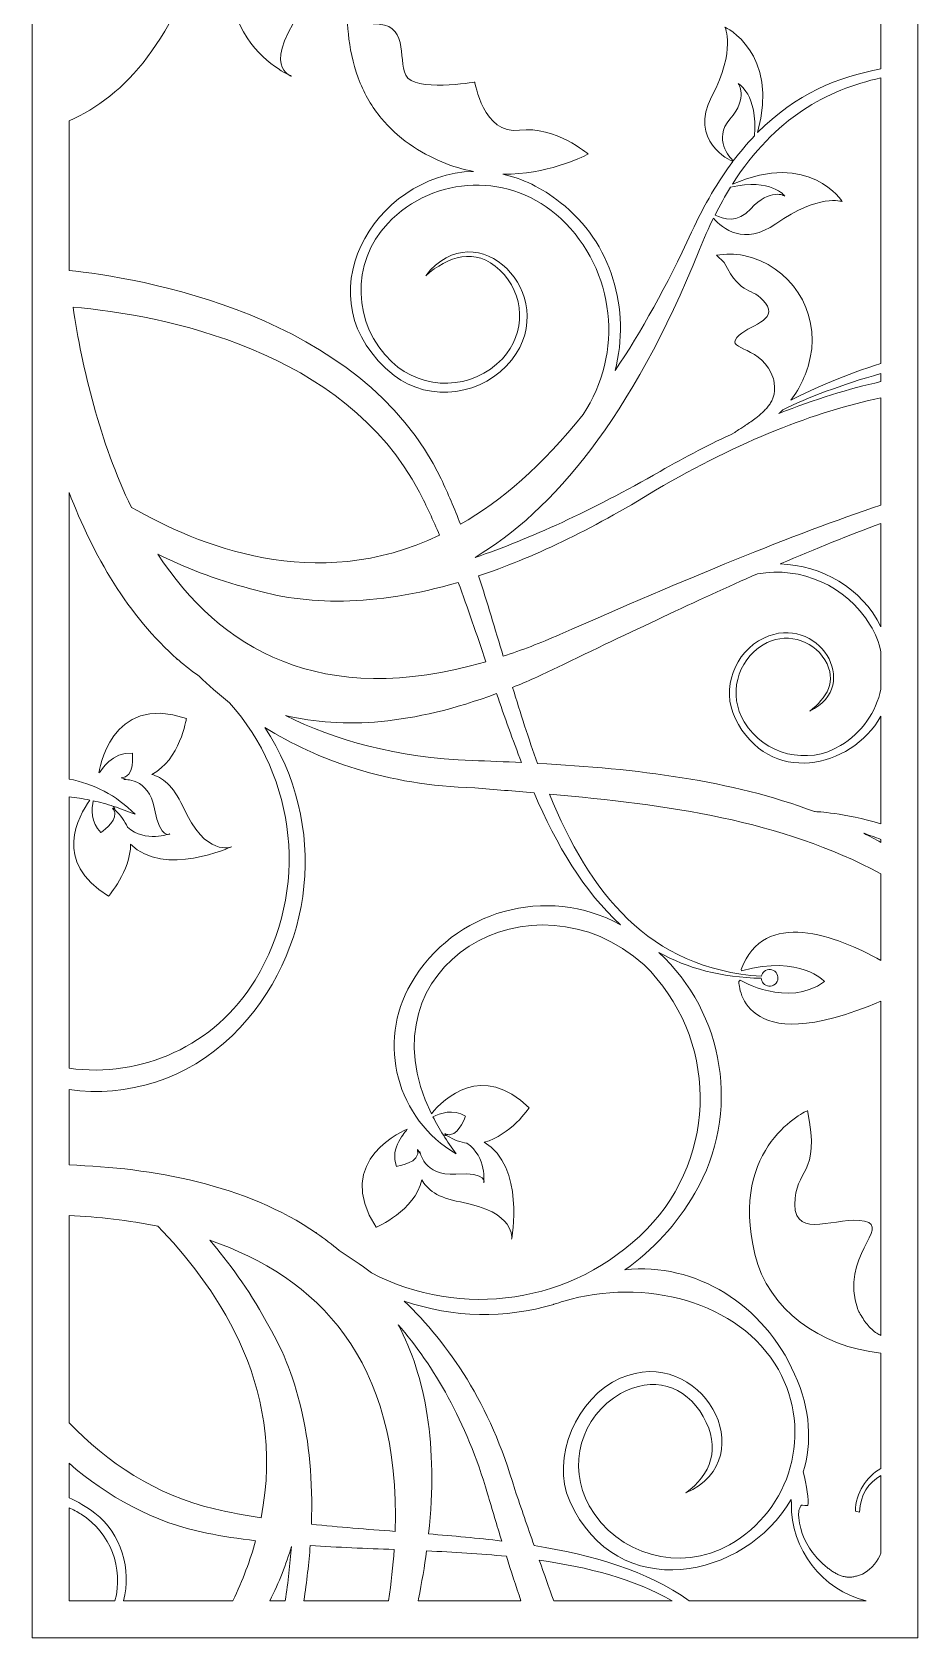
# Model space of a CAD drawing. Header units: centimetres. Extents: x -8.7 to 8.8, y -13.6 to 15.
# Drawn here: x -8.67 to -1.3, y -13.6 to -0.22 of the extents above; entities that cross this region are included whole.
import ezdxf

# ---------------------------------------------------------------- set-up
doc = ezdxf.new("R2010")
doc.units = ezdxf.units.CM
doc.header["$MEASUREMENT"] = 0
doc.layers.add('layer 1', color=7, linetype='Continuous')

msp = doc.modelspace()

# ---------------------------------------------------------------- linework, layer by layer
at = {"layer": 'layer 1', "color": 177, "lineweight": 9}
for points, knots in [([(-1.29834, 10.73058), (-1.29834, 10.73058), (-1.29834, -13.59706), (-1.29834, -13.59706), (-1.29834, -13.59706), (-1.29834, -13.59706), (-8.67353, -13.59706), (-8.67353, -13.59706), (-8.67353, -13.59706), (-8.67353, -13.59706), (-8.67353, 10.69362), (-8.67353, 10.69362), (-8.67353, 10.69362), (-7.80506, 14.40177), (-2.49989, 15.02591), (-1.29834, 10.73058)], [0, 0, 0, 0, 0.2, 0.2, 0.2, 0.2, 0.4, 0.4, 0.4, 0.4, 0.6, 0.6, 0.6, 0.6, 1, 1, 1, 1]), ([(-8.36623, -2.20714), (-8.36623, -2.20714), (-8.36623, -0.96024), (-8.36623, -0.96024), (-8.36623, -0.96024), (-7.89993, -0.75605), (-7.47307, -0.28407), (-7.21485, 0.65574), (-7.21485, 0.65574), (-7.21485, 0.65574), (-7.21677, 0.6622), (-7.21677, 0.6622), (-7.21677, 0.6622), (-7.52726, 0.32303), (-7.73608, 0.67549), (-7.73608, 0.67549), (-7.73608, 0.67549), (-7.64004, 0.7044), (-7.59981, 0.80308), (-7.583, 0.88387), (-7.583, 0.88387), (-7.26515, 0.96269), (-6.98643, 1.06663), (-6.74064, 1.19161), (-6.74064, 1.19161), (-7.50516, -0.19661), (-6.51253, -0.58835), (-6.51253, -0.58835), (-6.51253, -0.58835), (-6.51253, -0.58835), (-6.79218, -0.52211), (-6.37554, 0.03983), (-6.37554, 0.03983), (-6.02697, 0.50997), (-6.47185, 1.07912), (-6.62638, 1.25243), (-6.62638, 1.25243), (-6.24726, 1.46401), (-5.95008, 1.72798), (-5.70738, 2.02646), (-5.70738, 2.02646), (-5.67151, 1.93307), (-5.63434, 1.84321), (-5.59594, 1.75681), (-5.59594, 1.75681), (-5.83906, 1.15627), (-6.02026, 0.56634), (-6.04334, 0.05916), (-6.04334, 0.05916), (-6.05529, -0.10082), (-6.05147, -0.35158), (-5.95763, -0.60298), (-5.95763, -0.60298), (-5.91501, -0.72001), (-5.85577, -0.82749), (-5.77794, -0.9239), (-5.77794, -0.9239), (-5.7765, -0.92572), (-5.77512, -0.92757), (-5.77365, -0.92938), (-5.77365, -0.92938), (-5.77053, -0.93327), (-5.76731, -0.9371), (-5.76409, -0.94092), (-5.76409, -0.94092), (-5.70126, -1.01706), (-5.62525, -1.08886), (-5.53323, -1.15312), (-5.53323, -1.15312), (-5.35166, -1.27989), (-5.16977, -1.34918), (-4.99839, -1.3816), (-4.99839, -1.3816), (-5.82601, -1.40369), (-6.45091, -2.45054), (-5.66017, -3.0811), (-5.66017, -3.0811), (-5.36254, -3.31155), (-4.91057, -3.24908), (-4.68024, -2.95139), (-4.68024, -2.95139), (-4.25707, -2.40438), (-4.97441, -1.70499), (-5.39637, -2.25035), (-5.39637, -2.25035), (-5.20937, -2.09135), (-4.98742, -2.00659), (-4.77831, -2.20413), (-4.77831, -2.20413), (-4.56887, -2.40205), (-4.55953, -2.73243), (-4.75747, -2.94177), (-4.75747, -2.94177), (-5.00495, -3.2037), (-5.41778, -3.21551), (-5.67975, -2.96808), (-5.67975, -2.96808), (-6.00704, -2.65865), (-6.02166, -2.14257), (-5.71231, -1.81513), (-5.71231, -1.81513), (-5.32558, -1.4059), (-4.68054, -1.38781), (-4.27139, -1.77447), (-4.27139, -1.77447), (-3.81344, -2.20712), (-3.74727, -2.8989), (-4.08522, -3.40599), (-4.08522, -3.40599), (-4.42473, -3.83382), (-4.76901, -4.12729), (-5.10715, -4.3208), (-5.10715, -4.3208), (-5.15738, -4.18991), (-5.21079, -4.06327), (-5.2686, -3.94256), (-5.2686, -3.94256), (-5.93094, -2.55944), (-7.81211, -2.26469), (-8.36623, -2.20714)], [0, 0, 0, 0, 0.03225806, 0.03225806, 0.03225806, 0.03225806, 0.06451613, 0.06451613, 0.06451613, 0.06451613, 0.09677419, 0.09677419, 0.09677419, 0.09677419, 0.12903226, 0.12903226, 0.12903226, 0.12903226, 0.16129032, 0.16129032, 0.16129032, 0.16129032, 0.19354839, 0.19354839, 0.19354839, 0.19354839, 0.22580645, 0.22580645, 0.22580645, 0.22580645, 0.25806452, 0.25806452, 0.25806452, 0.25806452, 0.29032258, 0.29032258, 0.29032258, 0.29032258, 0.32258065, 0.32258065, 0.32258065, 0.32258065, 0.35483871, 0.35483871, 0.35483871, 0.35483871, 0.38709677, 0.38709677, 0.38709677, 0.38709677, 0.41935484, 0.41935484, 0.41935484, 0.41935484, 0.4516129, 0.4516129, 0.4516129, 0.4516129, 0.48387097, 0.48387097, 0.48387097, 0.48387097, 0.51612903, 0.51612903, 0.51612903, 0.51612903, 0.5483871, 0.5483871, 0.5483871, 0.5483871, 0.58064516, 0.58064516, 0.58064516, 0.58064516, 0.61290323, 0.61290323, 0.61290323, 0.61290323, 0.64516129, 0.64516129, 0.64516129, 0.64516129, 0.67741935, 0.67741935, 0.67741935, 0.67741935, 0.70967742, 0.70967742, 0.70967742, 0.70967742, 0.74193548, 0.74193548, 0.74193548, 0.74193548, 0.77419355, 0.77419355, 0.77419355, 0.77419355, 0.80645161, 0.80645161, 0.80645161, 0.80645161, 0.83870968, 0.83870968, 0.83870968, 0.83870968, 0.87096774, 0.87096774, 0.87096774, 0.87096774, 0.90322581, 0.90322581, 0.90322581, 0.90322581, 0.93548387, 0.93548387, 0.93548387, 0.93548387, 1, 1, 1, 1]), ([(-1.60564, 0.78388), (-1.60564, 0.78388), (-1.60564, -0.52865), (-1.60564, -0.52865), (-1.60564, -0.52865), (-1.9638, -0.59266), (-2.31494, -0.73674), (-2.63318, -1.05859), (-2.63318, -1.05859), (-2.44934, -0.38901), (-2.90506, -0.17992), (-2.90506, -0.17992), (-2.90506, -0.17992), (-2.90506, -0.17992), (-2.81104, -0.3647), (-3.0136, -0.75519), (-3.0136, -0.75519), (-3.20857, -1.13109), (-2.86458, -1.28734), (-2.83858, -1.2985), (-2.83858, -1.2985), (-2.9599, -1.46091), (-3.07509, -1.65511), (-3.18232, -1.88794), (-3.18232, -1.88794), (-3.38951, -2.33779), (-3.60289, -2.7185), (-3.81941, -3.04067), (-3.81941, -3.04067), (-3.68961, -2.53523), (-3.84579, -1.97316), (-4.27582, -1.64041), (-4.27582, -1.64041), (-4.43277, -1.51559), (-4.59448, -1.44034), (-4.75329, -1.40514), (-4.75329, -1.40514), (-4.38866, -1.40741), (-4.10799, -1.26801), (-4.04307, -1.23787), (-4.04307, -1.23787), (-4.04307, -1.23787), (-4.31409, -1.00058), (-4.61561, -1.03921), (-4.61561, -1.03921), (-4.91729, -1.07775), (-4.9872, -0.63788), (-4.9872, -0.63788), (-4.9872, -0.63788), (-4.9872, -0.63788), (-5.49602, -0.72362), (-5.5623, -0.58096), (-5.5623, -0.58096), (-5.62846, -0.43819), (-5.5333, -0.13995), (-5.83513, -0.15365), (-5.83513, -0.15365), (-5.91268, -0.15724), (-5.96088, -0.06758), (-5.98803, 0.06343), (-5.98803, 0.06343), (-5.942, 0.49208), (-5.77968, 0.98044), (-5.56884, 1.48636), (-5.56884, 1.48636), (-5.56884, 1.48636), (-5.56824, 1.47963), (-5.56824, 1.47963), (-5.56824, 1.47963), (-5.54997, 1.50695), (-5.52452, 1.52678), (-5.4932, 1.54082), (-5.4932, 1.54082), (-4.32868, -0.7784), (-2.23444, -0.30142), (-1.60564, 0.78388)], [0, 0, 0, 0, 0.05, 0.05, 0.05, 0.05, 0.1, 0.1, 0.1, 0.1, 0.15, 0.15, 0.15, 0.15, 0.2, 0.2, 0.2, 0.2, 0.25, 0.25, 0.25, 0.25, 0.3, 0.3, 0.3, 0.3, 0.35, 0.35, 0.35, 0.35, 0.4, 0.4, 0.4, 0.4, 0.45, 0.45, 0.45, 0.45, 0.5, 0.5, 0.5, 0.5, 0.55, 0.55, 0.55, 0.55, 0.6, 0.6, 0.6, 0.6, 0.65, 0.65, 0.65, 0.65, 0.7, 0.7, 0.7, 0.7, 0.75, 0.75, 0.75, 0.75, 0.8, 0.8, 0.8, 0.8, 0.85, 0.85, 0.85, 0.85, 0.9, 0.9, 0.9, 0.9, 1, 1, 1, 1]), ([(-1.60564, -0.60232), (-1.60564, -0.60232), (-1.60564, -2.98073), (-1.60564, -2.98073), (-1.60564, -2.98073), (-1.90165, -3.07601), (-2.1569, -3.1878), (-2.35592, -3.28724), (-2.35592, -3.28724), (-2.27868, -3.18539), (-2.22214, -3.0653), (-2.19391, -2.93196), (-2.19391, -2.93196), (-2.11193, -2.54483), (-2.35925, -2.16454), (-2.74646, -2.08262), (-2.74646, -2.08262), (-2.82387, -2.06623), (-2.90094, -2.0663), (-2.97404, -2.08047), (-2.97404, -2.08047), (-2.97404, -2.08047), (-2.91008, -2.13911), (-2.91008, -2.13911), (-2.91008, -2.13911), (-2.76173, -2.44152), (-2.67937, -2.32985), (-2.56782, -2.47855), (-2.56782, -2.47855), (-2.45485, -2.62879), (-2.7126, -2.65817), (-2.80466, -2.76626), (-2.80466, -2.76626), (-2.89657, -2.87444), (-2.58935, -2.83275), (-2.49969, -3.11079), (-2.49969, -3.11079), (-2.49793, -3.11626), (-2.49791, -3.12295), (-2.49717, -3.12857), (-2.49717, -3.12857), (-2.49542, -3.14082), (-2.49398, -3.15307), (-2.49295, -3.16537), (-2.49295, -3.16537), (-2.49201, -3.17735), (-2.49151, -3.18939), (-2.49201, -3.20138), (-2.49201, -3.20138), (-2.49241, -3.21307), (-2.49363, -3.22475), (-2.49576, -3.23619), (-2.49576, -3.23619), (-2.49791, -3.24754), (-2.50107, -3.25873), (-2.50509, -3.26954), (-2.50509, -3.26954), (-2.50921, -3.28044), (-2.51413, -3.29105), (-2.51984, -3.30123), (-2.51984, -3.30123), (-2.52574, -3.3116), (-2.53226, -3.32155), (-2.53934, -3.33108), (-2.53934, -3.33108), (-2.54667, -3.34091), (-2.55442, -3.35028), (-2.56264, -3.35931), (-2.56264, -3.35931), (-2.57085, -3.36844), (-2.57946, -3.37733), (-2.58836, -3.3859), (-2.58836, -3.3859), (-2.59737, -3.39443), (-2.6066, -3.40272), (-2.61593, -3.4108), (-2.61593, -3.4108), (-2.62532, -3.41887), (-2.63488, -3.42671), (-2.64459, -3.43427), (-2.64459, -3.43427), (-2.67313, -3.45654), (-2.70321, -3.47751), (-2.73442, -3.49568), (-2.73442, -3.49568), (-2.73442, -3.49568), (-2.73794, -3.49973), (-2.73794, -3.49973), (-2.73794, -3.49973), (-2.79204, -3.53351), (-2.82094, -3.55367), (-2.82094, -3.55367), (-2.82094, -3.55367), (-2.82094, -3.55367), (-2.82203, -3.55715), (-2.82203, -3.55715), (-2.82203, -3.55715), (-3.0224, -3.65035), (-3.2302, -3.75773), (-3.44534, -3.88022), (-3.44534, -3.88022), (-4.02138, -4.21111), (-4.53202, -4.44334), (-4.9857, -4.59736), (-4.9857, -4.59736), (-4.33878, -4.20954), (-3.68361, -3.44012), (-3.11732, -2.03331), (-3.11732, -2.03331), (-3.0798, -1.9401), (-3.04071, -1.85299), (-3.0003, -1.77116), (-3.0003, -1.77116), (-2.9244, -1.85935), (-2.74511, -2.003), (-2.4809, -1.81721), (-2.4809, -1.81721), (-2.12269, -1.56528), (-1.92771, -1.63331), (-1.92771, -1.63331), (-1.92771, -1.63331), (-1.92771, -1.63331), (-2.19763, -1.20704), (-2.84111, -1.4867), (-2.84111, -1.4867), (-2.48847, -0.93223), (-2.05577, -0.70338), (-1.60564, -0.60232)], [0, 0, 0, 0, 0.03030303, 0.03030303, 0.03030303, 0.03030303, 0.06060606, 0.06060606, 0.06060606, 0.06060606, 0.09090909, 0.09090909, 0.09090909, 0.09090909, 0.12121212, 0.12121212, 0.12121212, 0.12121212, 0.15151515, 0.15151515, 0.15151515, 0.15151515, 0.18181818, 0.18181818, 0.18181818, 0.18181818, 0.21212121, 0.21212121, 0.21212121, 0.21212121, 0.24242424, 0.24242424, 0.24242424, 0.24242424, 0.27272727, 0.27272727, 0.27272727, 0.27272727, 0.3030303, 0.3030303, 0.3030303, 0.3030303, 0.33333333, 0.33333333, 0.33333333, 0.33333333, 0.36363636, 0.36363636, 0.36363636, 0.36363636, 0.39393939, 0.39393939, 0.39393939, 0.39393939, 0.42424242, 0.42424242, 0.42424242, 0.42424242, 0.45454545, 0.45454545, 0.45454545, 0.45454545, 0.48484848, 0.48484848, 0.48484848, 0.48484848, 0.51515152, 0.51515152, 0.51515152, 0.51515152, 0.54545455, 0.54545455, 0.54545455, 0.54545455, 0.57575758, 0.57575758, 0.57575758, 0.57575758, 0.60606061, 0.60606061, 0.60606061, 0.60606061, 0.63636364, 0.63636364, 0.63636364, 0.63636364, 0.66666667, 0.66666667, 0.66666667, 0.66666667, 0.6969697, 0.6969697, 0.6969697, 0.6969697, 0.72727273, 0.72727273, 0.72727273, 0.72727273, 0.75757576, 0.75757576, 0.75757576, 0.75757576, 0.78787879, 0.78787879, 0.78787879, 0.78787879, 0.81818182, 0.81818182, 0.81818182, 0.81818182, 0.84848485, 0.84848485, 0.84848485, 0.84848485, 0.87878788, 0.87878788, 0.87878788, 0.87878788, 0.90909091, 0.90909091, 0.90909091, 0.90909091, 0.93939394, 0.93939394, 0.93939394, 0.93939394, 1, 1, 1, 1]), ([(-2.83581, -1.29483), (-2.77847, -1.21835), (-2.71976, -1.14895), (-2.65983, -1.08608), (-2.65983, -1.08608), (-2.62875, -0.74064), (-2.79413, -0.6504), (-2.79413, -0.6504), (-2.79413, -0.6504), (-2.79413, -0.6504), (-2.70544, -0.76174), (-2.86352, -0.9471), (-2.86352, -0.9471), (-3.00543, -1.11362), (-2.86572, -1.26561), (-2.83581, -1.29483)], [0, 0, 0, 0, 0.2, 0.2, 0.2, 0.2, 0.4, 0.4, 0.4, 0.4, 0.6, 0.6, 0.6, 0.6, 1, 1, 1, 1]), ([(-2.85775, -1.51293), (-2.90235, -1.58487), (-2.94556, -1.66241), (-2.9874, -1.74542), (-2.9874, -1.74542), (-2.91892, -1.7813), (-2.79816, -1.81509), (-2.69027, -1.69469), (-2.69027, -1.69469), (-2.52841, -1.51389), (-2.40677, -1.58669), (-2.40677, -1.58669), (-2.40677, -1.58669), (-2.40677, -1.58669), (-2.51845, -1.43455), (-2.85775, -1.51293)], [0, 0, 0, 0, 0.2, 0.2, 0.2, 0.2, 0.4, 0.4, 0.4, 0.4, 0.6, 0.6, 0.6, 0.6, 1, 1, 1, 1]), ([(-8.33309, -2.51139), (-8.2557, -3.02088), (-8.11193, -3.63432), (-7.84658, -4.18041), (-7.84658, -4.18041), (-7.28995, -4.49423), (-6.32437, -4.90964), (-5.28063, -4.41187), (-5.28063, -4.41187), (-5.33356, -4.28801), (-5.38927, -4.16815), (-5.44894, -4.05401), (-5.44894, -4.05401), (-6.07115, -2.86363), (-7.59284, -2.57908), (-8.33309, -2.51139)], [0, 0, 0, 0, 0.2, 0.2, 0.2, 0.2, 0.4, 0.4, 0.4, 0.4, 0.6, 0.6, 0.6, 0.6, 1, 1, 1, 1]), ([(-1.60564, -3.06644), (-1.60564, -3.06644), (-1.60564, -3.13308), (-1.60564, -3.13308), (-1.60564, -3.13308), (-1.87148, -3.19153), (-2.15518, -3.27888), (-2.45706, -3.39946), (-2.45706, -3.39946), (-2.4457, -3.38882), (-2.43462, -3.37786), (-2.42381, -3.36662), (-2.42381, -3.36662), (-2.2158, -3.26908), (-1.93644, -3.1562), (-1.60564, -3.06644)], [0, 0, 0, 0, 0.2, 0.2, 0.2, 0.2, 0.4, 0.4, 0.4, 0.4, 0.6, 0.6, 0.6, 0.6, 1, 1, 1, 1]), ([(-1.60564, -3.26827), (-1.60564, -3.26827), (-1.60564, -4.16212), (-1.60564, -4.16212), (-1.60564, -4.16212), (-2.34378, -4.40666), (-3.21911, -4.77196), (-4.27867, -5.23873), (-4.27867, -5.23873), (-4.44274, -5.31102), (-4.59962, -5.37057), (-4.75098, -5.42052), (-4.75098, -5.42052), (-4.81816, -5.19536), (-4.88484, -4.97019), (-4.956, -4.75144), (-4.956, -4.75144), (-4.51641, -4.60451), (-4.02697, -4.37337), (-3.48246, -4.0365), (-3.48246, -4.0365), (-2.77816, -3.62405), (-2.15289, -3.38165), (-1.60564, -3.26827)], [0, 0, 0, 0, 0.14285714, 0.14285714, 0.14285714, 0.14285714, 0.28571429, 0.28571429, 0.28571429, 0.28571429, 0.42857143, 0.42857143, 0.42857143, 0.42857143, 0.57142857, 0.57142857, 0.57142857, 0.57142857, 0.71428571, 0.71428571, 0.71428571, 0.71428571, 1, 1, 1, 1]), ([(-8.36623, -8.8516), (-8.36623, -8.8516), (-8.36623, -6.59212), (-8.36623, -6.59212), (-8.36623, -6.59212), (-8.30992, -6.59728), (-8.25187, -6.60577), (-8.19192, -6.61814), (-8.19192, -6.61814), (-8.28933, -6.75148), (-8.50573, -7.1342), (-8.03772, -7.41856), (-8.03772, -7.41856), (-8.03772, -7.41856), (-7.85364, -7.21172), (-7.85369, -6.98537), (-7.85369, -6.98537), (-7.57542, -7.26658), (-7.01364, -7.0068), (-7.01364, -7.0068), (-7.01364, -7.0068), (-7.01364, -7.0068), (-7.22589, -7.10257), (-7.4199, -6.67014), (-7.4199, -6.67014), (-7.49807, -6.49598), (-7.59282, -6.42614), (-7.67816, -6.40478), (-7.67816, -6.40478), (-7.44275, -6.28619), (-7.38934, -5.93937), (-7.38934, -5.93937), (-7.38934, -5.93937), (-8.02585, -5.71862), (-8.11711, -6.39126), (-8.11711, -6.39126), (-8.11711, -6.39126), (-8.11711, -6.39126), (-8.10721, -6.38288), (-8.10721, -6.38288), (-8.10721, -6.38288), (-8.10721, -6.38288), (-8.00536, -6.20761), (-7.83875, -6.22864), (-7.83875, -6.22864), (-7.83875, -6.22864), (-7.81463, -6.43924), (-7.93287, -6.43209), (-7.93287, -6.43209), (-7.93287, -6.43209), (-7.91249, -6.43946), (-7.91249, -6.43946), (-7.91249, -6.43946), (-7.90803, -6.44008), (-7.90365, -6.44054), (-7.89926, -6.44103), (-7.89926, -6.44103), (-7.90646, -6.44527), (-7.91043, -6.44805), (-7.91043, -6.44805), (-7.91043, -6.44805), (-7.91043, -6.44805), (-7.70589, -6.42347), (-7.65419, -6.69079), (-7.65419, -6.69079), (-7.60251, -6.9582), (-7.52695, -6.89892), (-7.52695, -6.89892), (-7.52695, -6.89892), (-7.52695, -6.89892), (-7.72781, -6.97791), (-7.88076, -6.84363), (-7.88076, -6.84363), (-7.90079, -6.79454), (-7.93316, -6.74638), (-7.98143, -6.70103), (-7.98143, -6.70103), (-7.98569, -6.69142), (-7.98981, -6.68144), (-7.99376, -6.67102), (-7.99376, -6.67102), (-7.93609, -6.68968), (-7.87719, -6.71119), (-7.8167, -6.73658), (-7.8167, -6.73658), (-7.97149, -6.5788), (-8.16427, -6.48088), (-8.36623, -6.44304), (-8.36623, -6.44304), (-8.36623, -6.44304), (-8.36623, -4.05533), (-8.36623, -4.05533), (-8.36623, -4.05533), (-8.16581, -4.57578), (-7.8758, -5.08644), (-7.45628, -5.45013), (-7.45628, -5.45013), (-7.45628, -5.45013), (-7.47005, -5.44256), (-7.47005, -5.44256), (-7.47005, -5.44256), (-7.4639, -5.4463), (-7.45787, -5.45018), (-7.45178, -5.45398), (-7.45178, -5.45398), (-7.3978, -5.50055), (-7.34192, -5.54491), (-7.28358, -5.58632), (-7.28358, -5.58632), (-7.20684, -5.6605), (-7.12245, -5.73486), (-7.03018, -5.80741), (-7.03018, -5.80741), (-6.4725, -6.42961), (-6.36055, -7.36663), (-6.81673, -8.1176), (-6.81673, -8.1176), (-7.15013, -8.66648), (-7.76837, -8.9359), (-8.36623, -8.8516)], [0, 0, 0, 0, 0.03225806, 0.03225806, 0.03225806, 0.03225806, 0.06451613, 0.06451613, 0.06451613, 0.06451613, 0.09677419, 0.09677419, 0.09677419, 0.09677419, 0.12903226, 0.12903226, 0.12903226, 0.12903226, 0.16129032, 0.16129032, 0.16129032, 0.16129032, 0.19354839, 0.19354839, 0.19354839, 0.19354839, 0.22580645, 0.22580645, 0.22580645, 0.22580645, 0.25806452, 0.25806452, 0.25806452, 0.25806452, 0.29032258, 0.29032258, 0.29032258, 0.29032258, 0.32258065, 0.32258065, 0.32258065, 0.32258065, 0.35483871, 0.35483871, 0.35483871, 0.35483871, 0.38709677, 0.38709677, 0.38709677, 0.38709677, 0.41935484, 0.41935484, 0.41935484, 0.41935484, 0.4516129, 0.4516129, 0.4516129, 0.4516129, 0.48387097, 0.48387097, 0.48387097, 0.48387097, 0.51612903, 0.51612903, 0.51612903, 0.51612903, 0.5483871, 0.5483871, 0.5483871, 0.5483871, 0.58064516, 0.58064516, 0.58064516, 0.58064516, 0.61290323, 0.61290323, 0.61290323, 0.61290323, 0.64516129, 0.64516129, 0.64516129, 0.64516129, 0.67741935, 0.67741935, 0.67741935, 0.67741935, 0.70967742, 0.70967742, 0.70967742, 0.70967742, 0.74193548, 0.74193548, 0.74193548, 0.74193548, 0.77419355, 0.77419355, 0.77419355, 0.77419355, 0.80645161, 0.80645161, 0.80645161, 0.80645161, 0.83870968, 0.83870968, 0.83870968, 0.83870968, 0.87096774, 0.87096774, 0.87096774, 0.87096774, 0.90322581, 0.90322581, 0.90322581, 0.90322581, 0.93548387, 0.93548387, 0.93548387, 0.93548387, 1, 1, 1, 1]), ([(-1.60564, -4.31407), (-1.60564, -4.31407), (-1.60564, -5.17527), (-1.60564, -5.17527), (-1.60564, -5.17527), (-1.76519, -4.85024), (-2.09848, -4.6618), (-2.44546, -4.65169), (-2.44546, -4.65169), (-2.14665, -4.523), (-1.86752, -4.4102), (-1.60564, -4.31407)], [0, 0, 0, 0, 0.25, 0.25, 0.25, 0.25, 0.5, 0.5, 0.5, 0.5, 1, 1, 1, 1]), ([(-7.62742, -4.56911), (-7.11494, -5.35266), (-6.27396, -5.86852), (-4.89577, -5.46564), (-4.89577, -5.46564), (-4.97087, -5.24266), (-5.04581, -5.02011), (-5.12536, -4.80465), (-5.12536, -4.80465), (-5.82784, -5.011), (-6.3969, -4.99665), (-6.85533, -4.85755), (-6.85533, -4.85755), (-7.15314, -4.78422), (-7.41632, -4.67277), (-7.62742, -4.56911)], [0, 0, 0, 0, 0.2, 0.2, 0.2, 0.2, 0.4, 0.4, 0.4, 0.4, 0.6, 0.6, 0.6, 0.6, 1, 1, 1, 1]), ([(-1.60564, -5.38326), (-1.60564, -5.38326), (-1.60564, -5.69402), (-1.60564, -5.69402), (-1.60564, -5.69402), (-1.64675, -5.88343), (-1.76266, -6.05622), (-1.94165, -6.16446), (-1.94165, -6.16446), (-2.21807, -6.33157), (-2.57753, -6.24303), (-2.74472, -5.9667), (-2.74472, -5.9667), (-2.87838, -5.74558), (-2.80747, -5.45804), (-2.58634, -5.32436), (-2.58634, -5.32436), (-2.40961, -5.2174), (-2.17949, -5.27406), (-2.07256, -5.45087), (-2.07256, -5.45087), (-1.96585, -5.6274), (-2.05893, -5.77008), (-2.19874, -5.87702), (-2.19874, -5.87702), (-1.75251, -5.66406), (-2.13381, -5.0552), (-2.58136, -5.26876), (-2.58136, -5.26876), (-2.82494, -5.38502), (-2.93731, -5.69229), (-2.82096, -5.93585), (-2.82096, -5.93585), (-2.53692, -6.5092), (-1.85832, -6.35948), (-1.60564, -5.92022), (-1.60564, -5.92022), (-1.60564, -5.92022), (-1.60564, -6.81714), (-1.60564, -6.81714), (-1.60564, -6.81714), (-1.92157, -6.72414), (-2.13214, -6.71498), (-2.15978, -6.71417), (-2.15978, -6.71417), (-2.8547, -6.45181), (-3.63587, -6.35767), (-4.46501, -6.31254), (-4.46501, -6.31254), (-4.53958, -6.10764), (-4.60744, -5.89482), (-4.673, -5.67973), (-4.673, -5.67973), (-4.55269, -5.63106), (-4.42918, -5.57644), (-4.30179, -5.5145), (-4.30179, -5.5145), (-3.68556, -5.2149), (-3.13262, -4.95335), (-2.63273, -4.73322), (-2.63273, -4.73322), (-2.2727, -4.67078), (-1.89497, -4.82925), (-1.69453, -5.1608), (-1.69453, -5.1608), (-1.65172, -5.23159), (-1.62234, -5.30671), (-1.60564, -5.38326)], [0, 0, 0, 0, 0.05555556, 0.05555556, 0.05555556, 0.05555556, 0.11111111, 0.11111111, 0.11111111, 0.11111111, 0.16666667, 0.16666667, 0.16666667, 0.16666667, 0.22222222, 0.22222222, 0.22222222, 0.22222222, 0.27777778, 0.27777778, 0.27777778, 0.27777778, 0.33333333, 0.33333333, 0.33333333, 0.33333333, 0.38888889, 0.38888889, 0.38888889, 0.38888889, 0.44444444, 0.44444444, 0.44444444, 0.44444444, 0.5, 0.5, 0.5, 0.5, 0.55555556, 0.55555556, 0.55555556, 0.55555556, 0.61111111, 0.61111111, 0.61111111, 0.61111111, 0.66666667, 0.66666667, 0.66666667, 0.66666667, 0.72222222, 0.72222222, 0.72222222, 0.72222222, 0.77777778, 0.77777778, 0.77777778, 0.77777778, 0.83333333, 0.83333333, 0.83333333, 0.83333333, 0.88888889, 0.88888889, 0.88888889, 0.88888889, 1, 1, 1, 1]), ([(-4.59801, -6.3057), (-4.73403, -6.29911), (-4.87126, -6.29365), (-5.00956, -6.28883), (-5.00956, -6.28883), (-5.64258, -6.26672), (-6.15426, -6.1168), (-6.56244, -5.91434), (-6.56244, -5.91434), (-6.08516, -6.02857), (-5.50693, -5.99218), (-4.80598, -5.73085), (-4.80598, -5.73085), (-4.73938, -5.92562), (-4.67112, -6.1187), (-4.59801, -6.3057)], [0, 0, 0, 0, 0.2, 0.2, 0.2, 0.2, 0.4, 0.4, 0.4, 0.4, 0.6, 0.6, 0.6, 0.6, 1, 1, 1, 1]), ([(-8.36623, -9.65789), (-8.36623, -9.65789), (-8.36623, -9.03008), (-8.36623, -9.03008), (-8.36623, -9.03008), (-7.88582, -9.09593), (-7.38121, -8.94683), (-7.00826, -8.58105), (-7.00826, -8.58105), (-6.30249, -7.88884), (-6.20967, -6.80786), (-6.7361, -6.01342), (-6.7361, -6.01342), (-6.29905, -6.28461), (-5.72556, -6.49533), (-4.98861, -6.51691), (-4.98861, -6.51691), (-4.82282, -6.53071), (-4.658, -6.544), (-4.49439, -6.558), (-4.49439, -6.558), (-4.30623, -6.99206), (-4.0812, -7.37896), (-3.77415, -7.65697), (-3.77415, -7.65697), (-4.38967, -7.32105), (-5.16442, -7.5352), (-5.51856, -8.14541), (-5.51856, -8.14541), (-5.80652, -8.64158), (-5.63761, -9.27721), (-5.14155, -9.56527), (-5.14155, -9.56527), (-5.1811, -9.51293), (-5.2165, -9.46118), (-5.24884, -9.40991), (-5.24884, -9.40991), (-5.23776, -9.41117), (-5.22706, -9.41268), (-5.21669, -9.41444), (-5.21669, -9.41444), (-5.16084, -9.44999), (-5.10618, -9.46946), (-5.05369, -9.47674), (-5.05369, -9.47674), (-4.88575, -9.59175), (-4.91263, -9.8059), (-4.91263, -9.8059), (-4.91263, -9.8059), (-4.91263, -9.8059), (-4.87385, -9.71804), (-5.14576, -9.73406), (-5.14576, -9.73406), (-5.41755, -9.75002), (-5.44429, -9.54574), (-5.44429, -9.54574), (-5.44429, -9.54574), (-5.44429, -9.54574), (-5.44599, -9.55028), (-5.44833, -9.55832), (-5.44833, -9.55832), (-5.4499, -9.55419), (-5.45143, -9.55005), (-5.45313, -9.54588), (-5.45313, -9.54588), (-5.45313, -9.54588), (-5.46531, -9.52795), (-5.46531, -9.52795), (-5.46531, -9.52795), (-5.42913, -9.64077), (-5.63918, -9.66944), (-5.63918, -9.66944), (-5.63918, -9.66944), (-5.70073, -9.5132), (-5.55606, -9.37118), (-5.55606, -9.37118), (-5.55606, -9.37118), (-5.55606, -9.37118), (-5.55039, -9.35952), (-5.55039, -9.35952), (-5.55039, -9.35952), (-5.55039, -9.35952), (-6.17962, -9.6142), (-5.80842, -10.1764), (-5.80842, -10.1764), (-5.80842, -10.1764), (-5.48554, -10.03892), (-5.42881, -9.7815), (-5.42881, -9.7815), (-5.38702, -9.85891), (-5.29594, -9.93347), (-5.10785, -9.96617), (-5.10785, -9.96617), (-4.64089, -10.04728), (-4.68123, -10.27664), (-4.68123, -10.27664), (-4.68123, -10.27664), (-4.68123, -10.27664), (-4.56837, -9.66808), (-4.90964, -9.46795), (-4.90964, -9.46795), (-4.6903, -9.41207), (-4.53536, -9.18255), (-4.53536, -9.18255), (-4.53536, -9.18255), (-4.92656, -8.79934), (-5.24392, -9.10363), (-5.34905, -9.23099), (-5.34905, -9.23099), (-5.95296, -7.99133), (-4.49778, -7.16576), (-3.57871, -7.99009), (-3.57871, -7.99009), (-2.96414, -8.5921), (-2.95404, -9.57828), (-3.55623, -10.19289), (-3.55623, -10.19289), (-4.17124, -10.82062), (-5.10706, -10.94365), (-5.84785, -10.55685), (-5.84785, -10.55685), (-5.93817, -10.48752), (-6.02824, -10.42584), (-6.11648, -10.37106), (-6.11648, -10.37106), (-6.17621, -10.31994), (-6.23842, -10.27217), (-6.30288, -10.22768), (-6.30288, -10.22768), (-6.30288, -10.22768), (-6.30975, -10.22099), (-6.30975, -10.22099), (-6.30975, -10.22099), (-6.30975, -10.22099), (-6.30448, -10.22662), (-6.30448, -10.22662), (-6.30448, -10.22662), (-6.89659, -9.81867), (-7.67289, -9.68158), (-8.36623, -9.65789)], [0, 0, 0, 0, 0.02777778, 0.02777778, 0.02777778, 0.02777778, 0.05555556, 0.05555556, 0.05555556, 0.05555556, 0.08333333, 0.08333333, 0.08333333, 0.08333333, 0.11111111, 0.11111111, 0.11111111, 0.11111111, 0.13888889, 0.13888889, 0.13888889, 0.13888889, 0.16666667, 0.16666667, 0.16666667, 0.16666667, 0.19444444, 0.19444444, 0.19444444, 0.19444444, 0.22222222, 0.22222222, 0.22222222, 0.22222222, 0.25, 0.25, 0.25, 0.25, 0.27777778, 0.27777778, 0.27777778, 0.27777778, 0.30555556, 0.30555556, 0.30555556, 0.30555556, 0.33333333, 0.33333333, 0.33333333, 0.33333333, 0.36111111, 0.36111111, 0.36111111, 0.36111111, 0.38888889, 0.38888889, 0.38888889, 0.38888889, 0.41666667, 0.41666667, 0.41666667, 0.41666667, 0.44444444, 0.44444444, 0.44444444, 0.44444444, 0.47222222, 0.47222222, 0.47222222, 0.47222222, 0.5, 0.5, 0.5, 0.5, 0.52777778, 0.52777778, 0.52777778, 0.52777778, 0.55555556, 0.55555556, 0.55555556, 0.55555556, 0.58333333, 0.58333333, 0.58333333, 0.58333333, 0.61111111, 0.61111111, 0.61111111, 0.61111111, 0.63888889, 0.63888889, 0.63888889, 0.63888889, 0.66666667, 0.66666667, 0.66666667, 0.66666667, 0.69444444, 0.69444444, 0.69444444, 0.69444444, 0.72222222, 0.72222222, 0.72222222, 0.72222222, 0.75, 0.75, 0.75, 0.75, 0.77777778, 0.77777778, 0.77777778, 0.77777778, 0.80555556, 0.80555556, 0.80555556, 0.80555556, 0.83333333, 0.83333333, 0.83333333, 0.83333333, 0.86111111, 0.86111111, 0.86111111, 0.86111111, 0.88888889, 0.88888889, 0.88888889, 0.88888889, 0.91666667, 0.91666667, 0.91666667, 0.91666667, 0.94444444, 0.94444444, 0.94444444, 0.94444444, 1, 1, 1, 1]), ([(-8.16473, -6.62406), (-8.10952, -6.63639), (-8.05278, -6.65195), (-7.99463, -6.67074), (-7.99463, -6.67074), (-7.99343, -6.67862), (-7.99212, -6.68633), (-7.99073, -6.69393), (-7.99073, -6.69393), (-7.99073, -6.69393), (-8.00446, -6.68577), (-8.00446, -6.68577), (-8.00446, -6.68577), (-7.99566, -6.69519), (-7.98991, -6.70498), (-7.98667, -6.71491), (-7.98667, -6.71491), (-7.98568, -6.71969), (-7.98473, -6.72454), (-7.98368, -6.72923), (-7.98368, -6.72923), (-7.97615, -6.8066), (-8.10136, -6.88802), (-8.10136, -6.88802), (-8.10136, -6.88802), (-8.18842, -6.80612), (-8.17797, -6.68633), (-8.16473, -6.62406)], [0, 0, 0, 0, 0.125, 0.125, 0.125, 0.125, 0.25, 0.25, 0.25, 0.25, 0.375, 0.375, 0.375, 0.375, 0.5, 0.5, 0.5, 0.5, 0.625, 0.625, 0.625, 0.625, 0.75, 0.75, 0.75, 0.75, 1, 1, 1, 1]), ([(-1.60564, -7.23268), (-1.60564, -7.23268), (-1.60564, -7.95346), (-1.60564, -7.95346), (-1.60564, -7.95346), (-1.97793, -7.74774), (-2.57963, -7.51611), (-2.76951, -8.02963), (-2.76951, -8.02963), (-2.76951, -8.02963), (-2.76572, -8.04057), (-2.76572, -8.04057), (-2.76572, -8.04057), (-2.27213, -7.90397), (-2.07595, -8.13018), (-2.07595, -8.13018), (-2.07595, -8.13018), (-2.3832, -8.35575), (-2.77831, -8.1176), (-2.77831, -8.1176), (-2.77831, -8.1176), (-2.77831, -8.1176), (-2.78868, -8.12871), (-2.78868, -8.12871), (-2.78868, -8.12871), (-2.78868, -8.12871), (-2.79247, -8.80551), (-1.60564, -8.29249), (-1.60564, -8.29249), (-1.60564, -8.29249), (-1.60564, -11.07823), (-1.60564, -11.07823), (-1.60564, -11.07823), (-1.61701, -11.07261), (-1.62805, -11.06646), (-1.63875, -11.05967), (-1.63875, -11.05967), (-1.65438, -11.0496), (-1.66919, -11.03852), (-1.68292, -11.026), (-1.68292, -11.026), (-1.69686, -11.01349), (-1.70964, -10.99979), (-1.72147, -10.98518), (-1.72147, -10.98518), (-1.73365, -10.97026), (-1.74468, -10.9543), (-1.75503, -10.93806), (-1.75503, -10.93806), (-1.76571, -10.92148), (-1.77551, -10.9043), (-1.78524, -10.88708), (-1.78524, -10.88708), (-1.78967, -10.87913), (-1.79613, -10.87049), (-1.79909, -10.86182), (-1.79909, -10.86182), (-1.95303, -10.41956), (-1.51996, -10.17605), (-1.74207, -10.12652), (-1.74207, -10.12652), (-1.96411, -10.07707), (-2.32211, -10.28858), (-2.32294, -9.98731), (-2.32294, -9.98731), (-2.32382, -9.68607), (-2.10587, -9.75405), (-2.21658, -9.20494), (-2.21658, -9.20494), (-2.21658, -9.20494), (-2.87561, -9.49257), (-2.65575, -10.40133), (-2.65575, -10.40133), (-2.54391, -10.86322), (-2.11153, -11.17054), (-1.60564, -11.22547), (-1.60564, -11.22547), (-1.60564, -11.22547), (-1.60564, -12.18495), (-1.60564, -12.18495), (-1.60564, -12.18495), (-1.7302, -12.25577), (-1.81553, -12.38831), (-1.81904, -12.54198), (-1.81904, -12.54198), (-1.81904, -12.54198), (-1.78348, -12.55092), (-1.78348, -12.55092), (-1.78348, -12.55092), (-1.78007, -12.40346), (-1.70721, -12.30169), (-1.60564, -12.24536), (-1.60564, -12.24536), (-1.60564, -12.24536), (-1.60564, -12.89061), (-1.60564, -12.89061), (-1.60564, -12.89061), (-1.63058, -12.95265), (-1.67327, -13.0193), (-1.76029, -13.06659), (-1.76029, -13.06659), (-1.76494, -13.06909), (-1.771, -13.07026), (-1.77594, -13.07189), (-1.77594, -13.07189), (-1.78672, -13.07554), (-1.79752, -13.07892), (-1.80848, -13.08196), (-1.80848, -13.08196), (-1.81914, -13.08482), (-1.82992, -13.08733), (-1.84086, -13.0889), (-1.84086, -13.0889), (-1.85149, -13.09052), (-1.86224, -13.09142), (-1.87293, -13.09142), (-1.87293, -13.09142), (-1.88358, -13.0914), (-1.8942, -13.09045), (-1.90466, -13.08865), (-1.90466, -13.08865), (-1.9152, -13.08678), (-1.92562, -13.08415), (-1.9358, -13.0807), (-1.9358, -13.0807), (-1.94615, -13.07715), (-1.95625, -13.07294), (-1.96608, -13.06816), (-1.96608, -13.06816), (-1.9762, -13.06319), (-1.986, -13.05777), (-1.99553, -13.0519), (-1.99553, -13.0519), (-2.00519, -13.04603), (-2.01467, -13.03976), (-2.02393, -13.03317), (-2.02393, -13.03317), (-2.03317, -13.02649), (-2.04223, -13.01953), (-2.05112, -13.0125), (-2.05112, -13.0125), (-2.06001, -13.00536), (-2.06869, -12.99806), (-2.07718, -12.99058), (-2.07718, -12.99058), (-2.10215, -12.96858), (-2.12621, -12.94496), (-2.14792, -12.91983), (-2.14792, -12.91983), (-2.22567, -12.83025), (-2.27853, -12.71664), (-2.28973, -12.59816), (-2.28973, -12.59816), (-2.2909, -12.58594), (-2.29163, -12.5736), (-2.29121, -12.56141), (-2.29121, -12.56141), (-2.29086, -12.55047), (-2.28973, -12.53936), (-2.28695, -12.52873), (-2.28695, -12.52873), (-2.28442, -12.51949), (-2.28066, -12.51073), (-2.27548, -12.50253), (-2.27548, -12.50253), (-2.27306, -12.49875), (-2.27044, -12.49505), (-2.2676, -12.49152), (-2.2676, -12.49152), (-2.26502, -12.48835), (-2.21468, -12.49785), (-2.21352, -12.49385), (-2.21352, -12.49385), (-2.2016, -12.45463), (-2.22768, -12.3229), (-2.2529, -12.21477), (-2.2529, -12.21477), (-2.18004, -11.97465), (-2.18945, -11.69641), (-2.32456, -11.40051), (-2.32456, -11.40051), (-2.58048, -10.81973), (-3.15003, -10.46619), (-3.73726, -10.53093), (-3.73726, -10.53093), (-3.50626, -10.36774), (-3.30581, -10.15343), (-3.1545, -9.89276), (-3.1545, -9.89276), (-2.76591, -9.22337), (-2.9095, -8.39142), (-3.45511, -7.88703), (-3.45511, -7.88703), (-3.2165, -8.0199), (-2.93643, -8.09745), (-2.60199, -8.1022), (-2.60199, -8.1022), (-2.60122, -8.11675), (-2.59592, -8.13119), (-2.58583, -8.14326), (-2.58583, -8.14326), (-2.56114, -8.17291), (-2.51727, -8.177), (-2.48778, -8.15231), (-2.48778, -8.15231), (-2.45847, -8.12793), (-2.45464, -8.08391), (-2.47942, -8.05443), (-2.47942, -8.05443), (-2.50407, -8.0248), (-2.54796, -8.02071), (-2.57732, -8.04526), (-2.57732, -8.04526), (-2.59021, -8.05608), (-2.59815, -8.07056), (-2.60096, -8.08589), (-2.60096, -8.08589), (-3.5473, -8.02429), (-4.03039, -7.3851), (-4.36592, -6.56918), (-4.36592, -6.56918), (-3.38128, -6.65662), (-2.44334, -6.78332), (-1.60564, -7.23268)], [0, 0, 0, 0, 0.01754386, 0.01754386, 0.01754386, 0.01754386, 0.03508772, 0.03508772, 0.03508772, 0.03508772, 0.05263158, 0.05263158, 0.05263158, 0.05263158, 0.07017544, 0.07017544, 0.07017544, 0.07017544, 0.0877193, 0.0877193, 0.0877193, 0.0877193, 0.10526316, 0.10526316, 0.10526316, 0.10526316, 0.12280702, 0.12280702, 0.12280702, 0.12280702, 0.14035088, 0.14035088, 0.14035088, 0.14035088, 0.15789474, 0.15789474, 0.15789474, 0.15789474, 0.1754386, 0.1754386, 0.1754386, 0.1754386, 0.19298246, 0.19298246, 0.19298246, 0.19298246, 0.21052632, 0.21052632, 0.21052632, 0.21052632, 0.22807018, 0.22807018, 0.22807018, 0.22807018, 0.24561404, 0.24561404, 0.24561404, 0.24561404, 0.26315789, 0.26315789, 0.26315789, 0.26315789, 0.28070175, 0.28070175, 0.28070175, 0.28070175, 0.29824561, 0.29824561, 0.29824561, 0.29824561, 0.31578947, 0.31578947, 0.31578947, 0.31578947, 0.33333333, 0.33333333, 0.33333333, 0.33333333, 0.35087719, 0.35087719, 0.35087719, 0.35087719, 0.36842105, 0.36842105, 0.36842105, 0.36842105, 0.38596491, 0.38596491, 0.38596491, 0.38596491, 0.40350877, 0.40350877, 0.40350877, 0.40350877, 0.42105263, 0.42105263, 0.42105263, 0.42105263, 0.43859649, 0.43859649, 0.43859649, 0.43859649, 0.45614035, 0.45614035, 0.45614035, 0.45614035, 0.47368421, 0.47368421, 0.47368421, 0.47368421, 0.49122807, 0.49122807, 0.49122807, 0.49122807, 0.50877193, 0.50877193, 0.50877193, 0.50877193, 0.52631579, 0.52631579, 0.52631579, 0.52631579, 0.54385965, 0.54385965, 0.54385965, 0.54385965, 0.56140351, 0.56140351, 0.56140351, 0.56140351, 0.57894737, 0.57894737, 0.57894737, 0.57894737, 0.59649123, 0.59649123, 0.59649123, 0.59649123, 0.61403509, 0.61403509, 0.61403509, 0.61403509, 0.63157895, 0.63157895, 0.63157895, 0.63157895, 0.64912281, 0.64912281, 0.64912281, 0.64912281, 0.66666667, 0.66666667, 0.66666667, 0.66666667, 0.68421053, 0.68421053, 0.68421053, 0.68421053, 0.70175439, 0.70175439, 0.70175439, 0.70175439, 0.71929825, 0.71929825, 0.71929825, 0.71929825, 0.73684211, 0.73684211, 0.73684211, 0.73684211, 0.75438596, 0.75438596, 0.75438596, 0.75438596, 0.77192982, 0.77192982, 0.77192982, 0.77192982, 0.78947368, 0.78947368, 0.78947368, 0.78947368, 0.80701754, 0.80701754, 0.80701754, 0.80701754, 0.8245614, 0.8245614, 0.8245614, 0.8245614, 0.84210526, 0.84210526, 0.84210526, 0.84210526, 0.85964912, 0.85964912, 0.85964912, 0.85964912, 0.87719298, 0.87719298, 0.87719298, 0.87719298, 0.89473684, 0.89473684, 0.89473684, 0.89473684, 0.9122807, 0.9122807, 0.9122807, 0.9122807, 0.92982456, 0.92982456, 0.92982456, 0.92982456, 0.94736842, 0.94736842, 0.94736842, 0.94736842, 0.96491228, 0.96491228, 0.96491228, 0.96491228, 1, 1, 1, 1]), ([(-1.60564, -6.94656), (-1.60564, -6.94656), (-1.60564, -6.97184), (-1.60564, -6.97184), (-1.60564, -6.97184), (-1.6531, -6.94502), (-1.70108, -6.91931), (-1.74956, -6.89463), (-1.74956, -6.89463), (-1.70415, -6.91022), (-1.656, -6.92752), (-1.60564, -6.94656)], [0, 0, 0, 0, 0.25, 0.25, 0.25, 0.25, 0.5, 0.5, 0.5, 0.5, 1, 1, 1, 1]), ([(-5.3366, -9.25585), (-5.31102, -9.3063), (-5.2819, -9.35742), (-5.24933, -9.40912), (-5.24933, -9.40912), (-5.24138, -9.40833), (-5.23359, -9.40771), (-5.22587, -9.40718), (-5.22587, -9.40718), (-5.22587, -9.40718), (-5.23719, -9.39588), (-5.23719, -9.39588), (-5.23719, -9.39588), (-5.22591, -9.40207), (-5.21504, -9.40524), (-5.20463, -9.40594), (-5.20463, -9.40594), (-5.19973, -9.40571), (-5.19478, -9.40542), (-5.18996, -9.40528), (-5.18996, -9.40528), (-5.11313, -9.39347), (-5.06516, -9.25202), (-5.06516, -9.25202), (-5.06516, -9.25202), (-5.16604, -9.18791), (-5.27953, -9.22763), (-5.3366, -9.25585)], [0, 0, 0, 0, 0.125, 0.125, 0.125, 0.125, 0.25, 0.25, 0.25, 0.25, 0.375, 0.375, 0.375, 0.375, 0.5, 0.5, 0.5, 0.5, 0.625, 0.625, 0.625, 0.625, 0.75, 0.75, 0.75, 0.75, 1, 1, 1, 1]), ([(-8.36623, -11.8047), (-8.36623, -11.8047), (-8.36623, -10.07894), (-8.36623, -10.07894), (-8.36623, -10.07894), (-8.1205, -10.09037), (-7.87017, -10.11786), (-7.62583, -10.16806), (-7.62583, -10.16806), (-7.18416, -10.62987), (-6.54295, -11.46278), (-6.76734, -12.59717), (-6.76734, -12.59717), (-6.90043, -12.57648), (-7.03034, -12.55217), (-7.15568, -12.52257), (-7.15568, -12.52257), (-7.64751, -12.40643), (-8.04652, -12.13516), (-8.36623, -11.8047)], [0, 0, 0, 0, 0.16666667, 0.16666667, 0.16666667, 0.16666667, 0.33333333, 0.33333333, 0.33333333, 0.33333333, 0.5, 0.5, 0.5, 0.5, 0.66666667, 0.66666667, 0.66666667, 0.66666667, 1, 1, 1, 1]), ([(-7.19502, -10.28436), (-7.0423, -10.4634), (-6.86912, -10.69103), (-6.72441, -10.96171), (-6.72441, -10.96171), (-6.47651, -11.37148), (-6.3221, -11.91914), (-6.3484, -12.65053), (-6.3484, -12.65053), (-6.11995, -12.67439), (-5.88578, -12.69199), (-5.65115, -12.70967), (-5.65115, -12.70967), (-5.60137, -11.27464), (-6.30927, -10.58732), (-7.19502, -10.28436)], [0, 0, 0, 0, 0.2, 0.2, 0.2, 0.2, 0.4, 0.4, 0.4, 0.4, 0.6, 0.6, 0.6, 0.6, 1, 1, 1, 1]), ([(-1.72903, -13.2879), (-1.72903, -13.2879), (-3.20216, -13.2879), (-3.20216, -13.2879), (-3.20216, -13.2879), (-3.55519, -13.03758), (-4.00426, -12.90711), (-4.49348, -12.82858), (-4.49348, -12.82858), (-4.54748, -12.67352), (-4.60108, -12.51713), (-4.65543, -12.35989), (-4.65543, -12.35989), (-4.85852, -11.65098), (-5.20462, -11.14743), (-5.57552, -10.79097), (-5.57552, -10.79097), (-5.16592, -10.93385), (-4.73049, -10.93771), (-4.33078, -10.81892), (-4.33078, -10.81892), (-4.33078, -10.81892), (-4.33094, -10.81906), (-4.33094, -10.81906), (-4.33094, -10.81906), (-4.33094, -10.81906), (-4.32823, -10.81814), (-4.32823, -10.81814), (-4.32823, -10.81814), (-4.30095, -10.80999), (-4.27384, -10.80126), (-4.24691, -10.79198), (-4.24691, -10.79198), (-3.58222, -10.5953), (-2.7842, -10.78698), (-2.46018, -11.36202), (-2.46018, -11.36202), (-2.1694, -11.87744), (-2.35134, -12.53089), (-2.86682, -12.82167), (-2.86682, -12.82167), (-3.27927, -13.05427), (-3.80203, -12.90859), (-4.03475, -12.49628), (-4.03475, -12.49628), (-4.22079, -12.16633), (-4.10411, -11.74817), (-3.77418, -11.56209), (-3.77418, -11.56209), (-3.51048, -11.41321), (-3.2341, -11.48898), (-3.08528, -11.7528), (-3.08528, -11.7528), (-2.93674, -12.01619), (-3.02115, -12.23862), (-3.23077, -12.38908), (-3.23077, -12.38908), (-2.56746, -12.09684), (-3.1108, -11.14116), (-3.77609, -11.43422), (-3.77609, -11.43422), (-4.13813, -11.59375), (-4.35723, -12.09731), (-4.19756, -12.45933), (-4.19756, -12.45933), (-3.79926, -13.32854), (-2.74111, -13.10934), (-2.35302, -12.44402), (-2.35302, -12.44402), (-2.35249, -12.45397), (-2.35184, -12.46388), (-2.35104, -12.4737), (-2.35104, -12.4737), (-2.35854, -12.8641), (-2.09277, -13.19663), (-1.72903, -13.2879)], [0, 0, 0, 0, 0.05, 0.05, 0.05, 0.05, 0.1, 0.1, 0.1, 0.1, 0.15, 0.15, 0.15, 0.15, 0.2, 0.2, 0.2, 0.2, 0.25, 0.25, 0.25, 0.25, 0.3, 0.3, 0.3, 0.3, 0.35, 0.35, 0.35, 0.35, 0.4, 0.4, 0.4, 0.4, 0.45, 0.45, 0.45, 0.45, 0.5, 0.5, 0.5, 0.5, 0.55, 0.55, 0.55, 0.55, 0.6, 0.6, 0.6, 0.6, 0.65, 0.65, 0.65, 0.65, 0.7, 0.7, 0.7, 0.7, 0.75, 0.75, 0.75, 0.75, 0.8, 0.8, 0.8, 0.8, 0.85, 0.85, 0.85, 0.85, 0.9, 0.9, 0.9, 0.9, 1, 1, 1, 1]), ([(-5.37197, -12.73113), (-5.16681, -12.74754), (-4.96285, -12.76592), (-4.76359, -12.79051), (-4.76359, -12.79051), (-4.80358, -12.66037), (-4.84278, -12.52878), (-4.88162, -12.39599), (-4.88162, -12.39599), (-5.0587, -11.79078), (-5.32879, -11.3334), (-5.62431, -10.98845), (-5.62431, -10.98845), (-5.39781, -11.42217), (-5.29233, -11.99054), (-5.37197, -12.73113)], [0, 0, 0, 0, 0.2, 0.2, 0.2, 0.2, 0.4, 0.4, 0.4, 0.4, 0.6, 0.6, 0.6, 0.6, 1, 1, 1, 1]), ([(-7.00204, -13.2879), (-7.00204, -13.2879), (-7.91139, -13.2879), (-7.91139, -13.2879), (-7.91139, -13.2879), (-7.84486, -13.02582), (-7.92967, -12.73061), (-8.15064, -12.55835), (-8.15064, -12.55835), (-8.22235, -12.50408), (-8.29445, -12.46166), (-8.36623, -12.42962), (-8.36623, -12.42962), (-8.36623, -12.42962), (-8.36623, -12.14274), (-8.36623, -12.14274), (-8.36623, -12.14274), (-8.04705, -12.41809), (-7.66644, -12.63564), (-7.21912, -12.72485), (-7.21912, -12.72485), (-7.08786, -12.75104), (-6.95195, -12.77142), (-6.81271, -12.78775), (-6.81271, -12.78775), (-6.85731, -12.94887), (-6.91949, -13.11564), (-7.00204, -13.2879)], [0, 0, 0, 0, 0.125, 0.125, 0.125, 0.125, 0.25, 0.25, 0.25, 0.25, 0.375, 0.375, 0.375, 0.375, 0.5, 0.5, 0.5, 0.5, 0.625, 0.625, 0.625, 0.625, 0.75, 0.75, 0.75, 0.75, 1, 1, 1, 1]), ([(-7.98359, -13.2879), (-7.98359, -13.2879), (-8.36623, -13.2879), (-8.36623, -13.2879), (-8.36623, -13.2879), (-8.36623, -13.2879), (-8.36623, -12.51281), (-8.36623, -12.51281), (-8.36623, -12.51281), (-8.33173, -12.52838), (-8.2979, -12.5465), (-8.26498, -12.56731), (-8.26498, -12.56731), (-8.01755, -12.72388), (-7.91134, -13.01927), (-7.98359, -13.2879)], [0, 0, 0, 0, 0.2, 0.2, 0.2, 0.2, 0.4, 0.4, 0.4, 0.4, 0.6, 0.6, 0.6, 0.6, 1, 1, 1, 1]), ([(-6.5653, -13.2879), (-6.5653, -13.2879), (-6.69309, -13.2879), (-6.69309, -13.2879), (-6.69309, -13.2879), (-6.61709, -13.13361), (-6.55839, -12.98327), (-6.51472, -12.8371), (-6.51472, -12.8371), (-6.52586, -12.98054), (-6.54255, -13.13066), (-6.5653, -13.2879)], [0, 0, 0, 0, 0.25, 0.25, 0.25, 0.25, 0.5, 0.5, 0.5, 0.5, 1, 1, 1, 1]), ([(-5.70637, -13.2879), (-5.70637, -13.2879), (-6.41154, -13.2879), (-6.41154, -13.2879), (-6.41154, -13.2879), (-6.38636, -13.12738), (-6.36876, -12.97413), (-6.35809, -12.8278), (-6.35809, -12.8278), (-6.12854, -12.8427), (-5.89387, -12.85163), (-5.65909, -12.86109), (-5.65909, -12.86109), (-5.6685, -12.9972), (-5.68368, -13.13896), (-5.70637, -13.2879)], [0, 0, 0, 0, 0.2, 0.2, 0.2, 0.2, 0.4, 0.4, 0.4, 0.4, 0.6, 0.6, 0.6, 0.6, 1, 1, 1, 1]), ([(-4.60332, -13.2879), (-4.60332, -13.2879), (-5.46001, -13.2879), (-5.46001, -13.2879), (-5.46001, -13.2879), (-5.46001, -13.2879), (-5.45698, -13.27315), (-5.45698, -13.27315), (-5.45698, -13.27315), (-5.42844, -13.13439), (-5.40605, -13.00119), (-5.38863, -12.87257), (-5.38863, -12.87257), (-5.16404, -12.88293), (-4.94109, -12.89608), (-4.72411, -12.91765), (-4.72411, -12.91765), (-4.68488, -13.04262), (-4.64473, -13.1661), (-4.60332, -13.2879)], [0, 0, 0, 0, 0.16666667, 0.16666667, 0.16666667, 0.16666667, 0.33333333, 0.33333333, 0.33333333, 0.33333333, 0.5, 0.5, 0.5, 0.5, 0.66666667, 0.66666667, 0.66666667, 0.66666667, 1, 1, 1, 1]), ([(-3.34439, -13.2879), (-3.34439, -13.2879), (-4.32948, -13.2879), (-4.32948, -13.2879), (-4.32948, -13.2879), (-4.37067, -13.17626), (-4.41103, -13.06363), (-4.45096, -12.95014), (-4.45096, -12.95014), (-4.04189, -13.00788), (-3.66243, -13.10663), (-3.34439, -13.2879)], [0, 0, 0, 0, 0.25, 0.25, 0.25, 0.25, 0.5, 0.5, 0.5, 0.5, 1, 1, 1, 1])]:
    msp.add_open_spline(points, degree=3, knots=knots, dxfattribs=at)

doc.saveas('drawing.dxf')
